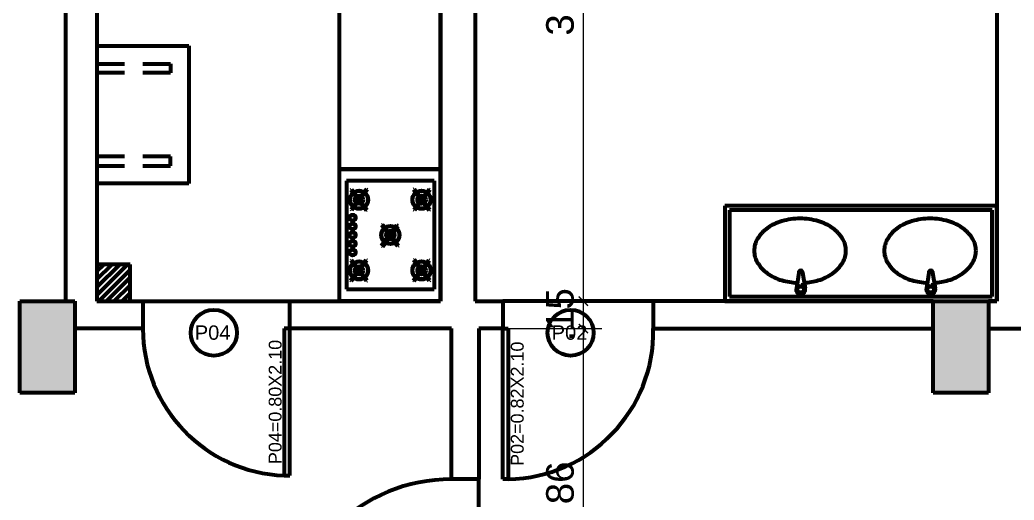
# Model space of a CAD drawing. Header units: metres. Extents: x -15851 to -15710, y 6781 to 6850.
# Drawn here: x -15744.42 to -15739.01, y 6801.63 to 6804.25 of the extents above; entities that cross this region are included whole.
import ezdxf

# ---------------------------------------------------------------- set-up
doc = ezdxf.new("R2010")
doc.units = ezdxf.units.M
doc.linetypes.add('HIDDEN', pattern=[0.375, 0.25, -0.125])
doc.layers.add('cota', color=18, linetype='Continuous', lineweight=9)
doc.layers.add('parede', color=8, linetype='Continuous', lineweight=80)
doc.styles.add('AMBI', font='arial.ttf')
doc.styles.add('arial', font='arial.ttf')
doc.dimstyles.new('1-50', dxfattribs={"dimtxt": 0.15, "dimasz": 0.05, "dimexe": 0.1, "dimexo": 0.15, "dimgap": 0.05, "dimtad": 1, "dimzin": 4, "dimdsep": 46, "dimtxsty": 'arial', "dimblk": 'ARCHTICK', "dimcen": 0, "dimdle": 0.08, "dimclrd": 256, "dimclre": 256, "dimclrt": 256, "dimadec": 1, "dimazin": 0, "dimtfac": 1, "dimtix": 1, "dimtmove": 0, "dimatfit": 0, "dimldrblk": 'ARCHTICK', "dimfxl": 1, "dimtolj": 1, "dimarcsym": 0})

# ---------------------------------------------------------------- blocks, each defined once
blk = doc.blocks.new('asdf')
at = {"layer": 'parede'}
h = blk.add_hatch(color=256, dxfattribs=at)
h.paths.add_polyline_path([(-15936.6437, 6790.3875), (-15936.9437, 6790.3875), (-15936.9437, 6789.8875), (-15936.6437, 6789.8875)])
h.paths.add_polyline_path([(-15936.6437, 6796.4875), (-15936.9437, 6796.4875), (-15936.9437, 6795.9875), (-15936.6437, 6795.9875)])
h.paths.add_polyline_path([(-15936.6437, 6802.7175), (-15936.9437, 6802.7175), (-15936.9437, 6802.2175), (-15936.6437, 6802.2175)])
h.paths.add_polyline_path([(-15941.4237, 6802.7175), (-15941.7237, 6802.7175), (-15941.7237, 6802.2175), (-15941.4237, 6802.2175)])
h.paths.add_polyline_path([(-15941.4237, 6796.4875), (-15941.7237, 6796.4875), (-15941.7237, 6795.9875), (-15941.4237, 6795.9875)])
h.paths.add_polyline_path([(-15941.4237, 6790.3875), (-15941.7237, 6790.3875), (-15941.7237, 6789.8875), (-15941.4237, 6789.8875)])
h.paths.add_polyline_path([(-15941.5737, 6787.3375), (-15941.8737, 6787.3375), (-15941.8737, 6787.1375), (-15941.5737, 6787.1375)])
h.paths.add_polyline_path([(-15946.2037, 6787.3375), (-15946.5037, 6787.3375), (-15946.5037, 6787.1375), (-15946.2037, 6787.1375)])
h.paths.add_polyline_path([(-15948.8937, 6787.3375), (-15949.1937, 6787.3375), (-15949.1937, 6787.1375), (-15948.8937, 6787.1375)])
h.paths.add_polyline_path([(-15950.9837, 6790.3875), (-15951.2837, 6790.3875), (-15951.2837, 6789.8875), (-15950.9837, 6789.8875)])
h.paths.add_polyline_path([(-15955.7637, 6790.3875), (-15956.0637, 6790.3875), (-15956.0637, 6790.2375), (-15956.0637, 6789.8875), (-15955.7637, 6789.8875)])
h.paths.add_polyline_path([(-15960.5437, 6790.3875), (-15960.8437, 6790.3875), (-15960.8437, 6789.8875), (-15960.5437, 6789.8875)])
h.paths.add_polyline_path([(-15960.5437, 6796.4875), (-15960.8437, 6796.4875), (-15960.8437, 6795.9875), (-15960.5437, 6795.9875)])
h.paths.add_polyline_path([(-15955.7637, 6796.4875), (-15956.0637, 6796.4875), (-15956.0637, 6795.9875), (-15955.7637, 6795.9875)])
h.paths.add_polyline_path([(-15950.9837, 6796.4875), (-15951.2837, 6796.4875), (-15951.2837, 6795.9875), (-15950.9837, 6795.9875)])
h.paths.add_polyline_path([(-15946.2037, 6796.4875), (-15946.5037, 6796.4875), (-15946.5037, 6795.9875), (-15946.2037, 6795.9875)])
h.paths.add_polyline_path([(-15943.7537, 6800.7375), (-15944.0537, 6800.7375), (-15944.0537, 6800.5375), (-15943.7537, 6800.5375)])
h.paths.add_polyline_path([(-15946.3187, 6802.7175), (-15946.6187, 6802.7175), (-15946.6187, 6802.2175), (-15946.3187, 6802.2175)])
h.paths.add_polyline_path([(-15948.5937, 6800.7375), (-15948.8937, 6800.7375), (-15948.8937, 6800.5375), (-15948.5937, 6800.5375)])
h.paths.add_polyline_path([(-15953.4337, 6800.7375), (-15953.7337, 6800.7375), (-15953.7337, 6800.5375), (-15953.4337, 6800.5375)])
h.paths.add_polyline_path([(-15950.7887, 6802.7175), (-15951.0887, 6802.7175), (-15951.0887, 6802.2175), (-15950.7887, 6802.2175)])
h.paths.add_polyline_path([(-15955.7637, 6802.7175), (-15956.0637, 6802.7175), (-15956.0637, 6802.2175), (-15955.7637, 6802.2175)])
h.paths.add_polyline_path([(-15960.5437, 6802.7175), (-15960.8437, 6802.7175), (-15960.8437, 6802.2175), (-15960.5437, 6802.2175)])
h.paths.add_polyline_path([(-15955.4137, 6806.1675), (-15955.8137, 6806.1675), (-15955.8137, 6805.9675), (-15955.4137, 6805.9675)])
h.paths.add_polyline_path([(-15950.9337, 6806.1675), (-15951.3337, 6806.1675), (-15951.3337, 6805.9675), (-15950.9337, 6805.9675)])
h.paths.add_polyline_path([(-15946.1537, 6806.1675), (-15946.5537, 6806.1675), (-15946.5537, 6805.9675), (-15946.1537, 6805.9675)])
h.paths.add_polyline_path([(-15941.6837, 6806.1675), (-15942.0837, 6806.1675), (-15942.0837, 6805.9675), (-15941.6837, 6805.9675)])
at = {"layer": 'parede', "linetype": 'ByBlock'}
h = blk.add_hatch(color=256, dxfattribs=at)
h.paths.add_polyline_path([(-15954.2164, 6803.2697), (-15954.2028, 6803.2878, -0.498387), (-15954.2028, 6803.2516)])
h.paths.add_polyline_path([(-15954.2164, 6803.2697), (-15954.2301, 6803.2878, -0.16294), (-15954.2164, 6803.2924, -0.16294), (-15954.2028, 6803.2878)])
h.paths.add_polyline_path([(-15954.2301, 6803.2516, -0.498387), (-15954.2301, 6803.2878), (-15954.2164, 6803.2697)])
h.paths.add_polyline_path([(-15954.2301, 6803.2516), (-15954.2164, 6803.2697), (-15954.2028, 6803.2516, -0.16294), (-15954.2164, 6803.247, -0.16294)])
h = blk.add_hatch(color=256, dxfattribs=at)
h.paths.add_polyline_path([(-15953.8763, 6803.2697), (-15953.8899, 6803.2878, 0.498387), (-15953.8899, 6803.2516)])
h.paths.add_polyline_path([(-15953.8763, 6803.2697), (-15953.8626, 6803.2878, 0.16294), (-15953.8763, 6803.2924, 0.16294), (-15953.8899, 6803.2878)])
h.paths.add_polyline_path([(-15953.8626, 6803.2516, 0.498387), (-15953.8626, 6803.2878), (-15953.8763, 6803.2697)])
h.paths.add_polyline_path([(-15953.8626, 6803.2516), (-15953.8763, 6803.2697), (-15953.8899, 6803.2516, 0.16294), (-15953.8763, 6803.247, 0.16294)])
h = blk.add_hatch(color=256, dxfattribs=at)
h.paths.add_polyline_path([(-15954.0463, 6803.0774), (-15954.0662, 6803.0511, -0.498387), (-15954.0662, 6803.1037)])
h.paths.add_polyline_path([(-15954.0463, 6803.0774), (-15954.0265, 6803.0511, -0.16294), (-15954.0463, 6803.0445, -0.16294), (-15954.0662, 6803.0511)])
h.paths.add_polyline_path([(-15954.0265, 6803.1037, -0.498387), (-15954.0265, 6803.0511), (-15954.0463, 6803.0774)])
h.paths.add_polyline_path([(-15954.0265, 6803.1037), (-15954.0463, 6803.0774), (-15954.0662, 6803.1037, -0.16294), (-15954.0463, 6803.1103, -0.16294)])
h = blk.add_hatch(color=256, dxfattribs=at)
h.paths.add_polyline_path([(-15954.2164, 6802.8848), (-15954.2028, 6802.8667, 0.498387), (-15954.2028, 6802.9029)])
h.paths.add_polyline_path([(-15954.2164, 6802.8848), (-15954.2301, 6802.8667, 0.16294), (-15954.2164, 6802.8621, 0.16294), (-15954.2028, 6802.8667)])
h.paths.add_polyline_path([(-15954.2301, 6802.9029, 0.498387), (-15954.2301, 6802.8667), (-15954.2164, 6802.8848)])
h.paths.add_polyline_path([(-15954.2301, 6802.9029), (-15954.2164, 6802.8848), (-15954.2028, 6802.9029, 0.16294), (-15954.2164, 6802.9075, 0.16294)])
h = blk.add_hatch(color=256, dxfattribs=at)
h.paths.add_polyline_path([(-15953.8763, 6802.8848), (-15953.8899, 6802.8667, -0.498387), (-15953.8899, 6802.9029)])
h.paths.add_polyline_path([(-15953.8763, 6802.8848), (-15953.8626, 6802.8667, -0.16294), (-15953.8763, 6802.8621, -0.16294), (-15953.8899, 6802.8667)])
h.paths.add_polyline_path([(-15953.8626, 6802.9029, -0.498387), (-15953.8626, 6802.8667), (-15953.8763, 6802.8848)])
h.paths.add_polyline_path([(-15953.8626, 6802.9029), (-15953.8763, 6802.8848), (-15953.8899, 6802.9029, -0.16294), (-15953.8763, 6802.9075, -0.16294)])
at = {"layer": 'parede'}
for p, q in [((-15955.8137, 6802.7175), (-15955.8137, 6806.1675)), ((-15953.7737, 6802.7175), (-15953.7737, 6806.0175)), ((-15953.5837, 6806.0175), (-15953.5837, 6802.7175)), ((-15955.6437, 6805.9675), (-15955.6437, 6802.7175)), ((-15950.7437, 6805.9675), (-15950.7437, 6802.7175)), ((-15954.2847, 6803.3723), (-15954.2847, 6802.7823)), ((-15953.808, 6803.3723), (-15953.808, 6802.7823)), ((-15950.7437, 6803.2375), (-15952.2237, 6803.2375)), ((-15952.2237, 6803.2375), (-15952.2237, 6802.7175)), ((-15950.7687, 6803.2125), (-15952.1987, 6803.2125)), ((-15952.1987, 6803.2125), (-15952.1987, 6802.7425)), ((-15950.7687, 6802.7425), (-15950.7687, 6803.2125)), ((-15950.7437, 6802.7175), (-15950.7437, 6803.2375)), ((-15955.4637, 6802.9175), (-15955.6437, 6802.9175)), ((-15955.6437, 6802.9175), (-15955.6437, 6802.7175)), ((-15955.4637, 6802.7175), (-15955.4637, 6802.9175)), ((-15951.8211, 6802.8711), (-15951.8347, 6802.7889)), ((-15951.8199, 6802.8783), (-15951.8211, 6802.8711)), ((-15951.8023, 6802.8783), (-15951.8011, 6802.8711)), ((-15951.8011, 6802.8711), (-15951.7874, 6802.7889)), ((-15951.1127, 6802.8711), (-15951.1264, 6802.7889)), ((-15951.1115, 6802.8783), (-15951.1127, 6802.8711)), ((-15951.0939, 6802.8783), (-15951.0927, 6802.8711)), ((-15951.0927, 6802.8711), (-15951.079, 6802.7889)), ((-15956.0637, 6802.7175), (-15955.7637, 6802.7175)), ((-15956.0637, 6802.2175), (-15956.0637, 6802.7175)), ((-15955.8137, 6802.7175), (-15955.8137, 6802.7175)), ((-15955.8137, 6802.7175), (-15955.8137, 6802.7175)), ((-15955.7637, 6802.7175), (-15955.7637, 6802.2175)), ((-15955.6437, 6802.7175), (-15955.3937, 6802.7175)), ((-15955.6437, 6802.7175), (-15955.4637, 6802.7175)), ((-15955.3937, 6802.7175), (-15954.5937, 6802.7175)), ((-15955.3937, 6802.7175), (-15955.3937, 6802.5675)), ((-15954.5937, 6802.5675), (-15954.5937, 6802.7175)), ((-15954.5937, 6802.7175), (-15953.7737, 6802.7175)), ((-15953.5837, 6802.7175), (-15953.4337, 6802.7175)), ((-15952.6137, 6802.7175), (-15953.4337, 6802.7175)), ((-15953.4337, 6802.7175), (-15953.4337, 6802.5675)), ((-15951.0887, 6802.7175), (-15952.6137, 6802.7175)), ((-15952.6137, 6802.7175), (-15952.6137, 6802.5675)), ((-15952.2237, 6802.7175), (-15950.7437, 6802.7175)), ((-15952.1987, 6802.7425), (-15950.7687, 6802.7425)), ((-15951.0887, 6802.7175), (-15950.7887, 6802.7175)), ((-15951.0887, 6802.2175), (-15951.0887, 6802.7175)), ((-15950.7887, 6802.7175), (-15950.7887, 6802.2175)), ((-15950.7437, 6802.7175), (-15950.7887, 6802.7175)), ((-15950.7887, 6802.7175), (-15950.7887, 6802.5675)), ((-15955.3937, 6802.5675), (-15955.7637, 6802.5675)), ((-15954.6237, 6802.5675), (-15954.6237, 6801.7675)), ((-15954.5937, 6802.5675), (-15954.6237, 6802.5675)), ((-15953.7137, 6802.5675), (-15954.5937, 6802.5675)), ((-15954.5937, 6801.7675), (-15954.5937, 6802.5675)), ((-15953.7137, 6801.7475), (-15953.7137, 6802.5675)), ((-15953.4337, 6802.5675), (-15953.5637, 6802.5675)), ((-15953.5637, 6802.5675), (-15953.5637, 6801.7475)), ((-15953.4337, 6801.7475), (-15953.4337, 6802.5675)), ((-15953.4337, 6802.5675), (-15953.4037, 6802.5675)), ((-15953.4037, 6802.5675), (-15953.4037, 6801.7475)), ((-15952.6137, 6802.5675), (-15951.0887, 6802.5675)), ((-15950.7887, 6802.5675), (-15949.6937, 6802.5675)), ((-15955.7637, 6802.2175), (-15956.0637, 6802.2175)), ((-15950.7887, 6802.2175), (-15951.0887, 6802.2175)), ((-15954.6237, 6801.7675), (-15954.5937, 6801.7675)), ((-15953.5637, 6801.7475), (-15953.7137, 6801.7475)), ((-15953.5637, 6800.8475), (-15953.5637, 6801.7475)), ((-15953.4037, 6801.7475), (-15953.4337, 6801.7475))]:
    blk.add_line(p, q, dxfattribs=at)
at = {"layer": 'parede', "ltscale": 0.2}
for p, q in [((-15954.3237, 6803.4371), (-15954.3237, 6804.3675)), ((-15953.7737, 6804.3675), (-15953.7737, 6803.4371)), ((-15955.6437, 6804.1075), (-15955.1437, 6804.1075)), ((-15955.1437, 6804.1075), (-15955.1437, 6803.3575)), ((-15953.7737, 6803.4371), (-15954.3237, 6803.4371)), ((-15954.3237, 6803.4371), (-15953.7737, 6803.4371)), ((-15954.3237, 6802.7175), (-15954.3237, 6803.4371)), ((-15953.7737, 6803.4371), (-15953.7737, 6802.7175)), ((-15955.1437, 6803.3575), (-15955.6437, 6803.3575)), ((-15953.7737, 6802.7175), (-15954.3237, 6802.7175))]:
    blk.add_line(p, q, dxfattribs=at)
at = {"layer": 'parede', "linetype": 'HIDDEN', "ltscale": 0.6}
for p, q in [((-15955.6437, 6804.0104), (-15955.2437, 6804.0104)), ((-15955.2437, 6804.0104), (-15955.2437, 6803.9604)), ((-15955.2437, 6803.9604), (-15955.6437, 6803.9604)), ((-15955.2437, 6803.5046), (-15955.6437, 6803.5046)), ((-15955.2437, 6803.4546), (-15955.2437, 6803.5046)), ((-15955.6437, 6803.4546), (-15955.2437, 6803.4546))]:
    blk.add_line(p, q, dxfattribs=at)
at = {"layer": 'parede', "linetype": 'ByBlock'}
for p, q in [((-15954.2617, 6803.3233), (-15954.2583, 6803.3259)), ((-15954.2617, 6803.3233), (-15954.1779, 6803.2122)), ((-15954.2609, 6803.3239), (-15954.1771, 6803.2128)), ((-15954.2601, 6803.3245), (-15954.1763, 6803.2134)), ((-15954.1761, 6803.3271), (-15954.2599, 6803.2159)), ((-15954.1753, 6803.3265), (-15954.2591, 6803.2153)), ((-15954.2586, 6803.3256), (-15954.1748, 6803.2145)), ((-15954.2586, 6803.3256), (-15954.1748, 6803.2145)), ((-15954.1747, 6803.326), (-15954.2585, 6803.2149)), ((-15954.2585, 6803.3258), (-15954.1747, 6803.2146)), ((-15954.2583, 6803.3259), (-15954.1745, 6803.2147)), ((-15954.1745, 6803.3259), (-15954.2583, 6803.2147)), ((-15954.1745, 6803.3259), (-15954.2583, 6803.2147)), ((-15954.1745, 6803.3259), (-15954.2583, 6803.2147)), ((-15954.173, 6803.3247), (-15954.2568, 6803.2136)), ((-15954.1761, 6803.3271), (-15954.173, 6803.3247)), ((-15953.9166, 6803.3271), (-15953.9197, 6803.3247)), ((-15953.9197, 6803.3247), (-15953.8359, 6803.2136)), ((-15953.8344, 6803.3259), (-15953.9182, 6803.2147)), ((-15953.9182, 6803.3259), (-15953.8344, 6803.2147)), ((-15953.9182, 6803.3259), (-15953.8344, 6803.2147)), ((-15953.9182, 6803.3259), (-15953.8344, 6803.2147)), ((-15953.9181, 6803.326), (-15953.8343, 6803.2149)), ((-15953.8343, 6803.3258), (-15953.9181, 6803.2146)), ((-15953.8341, 6803.3256), (-15953.9179, 6803.2145)), ((-15953.8341, 6803.3256), (-15953.9179, 6803.2145)), ((-15953.9174, 6803.3265), (-15953.8336, 6803.2153)), ((-15953.9166, 6803.3271), (-15953.8328, 6803.2159)), ((-15953.8326, 6803.3245), (-15953.9164, 6803.2134)), ((-15953.8318, 6803.3239), (-15953.9156, 6803.2128)), ((-15953.831, 6803.3233), (-15953.9148, 6803.2122)), ((-15953.831, 6803.3233), (-15953.8344, 6803.3259)), ((-15954.2599, 6803.2159), (-15954.2568, 6803.2136)), ((-15954.1779, 6803.2122), (-15954.1745, 6803.2147)), ((-15953.9148, 6803.2122), (-15953.9182, 6803.2147)), ((-15953.8328, 6803.2159), (-15953.8359, 6803.2136)), ((-15954.0936, 6803.0208), (-15954.0098, 6803.132)), ((-15954.0887, 6803.1334), (-15954.0921, 6803.1308)), ((-15954.0083, 6803.0197), (-15954.0921, 6803.1308)), ((-15954.0921, 6803.0197), (-15954.0083, 6803.1308)), ((-15954.0921, 6803.0197), (-15954.0083, 6803.1308)), ((-15954.0921, 6803.0197), (-15954.0083, 6803.1308)), ((-15954.0082, 6803.0198), (-15954.092, 6803.1309)), ((-15954.092, 6803.0196), (-15954.0082, 6803.1307)), ((-15954.008, 6803.0199), (-15954.0918, 6803.1311)), ((-15954.008, 6803.0199), (-15954.0918, 6803.1311)), ((-15954.0913, 6803.0191), (-15954.0075, 6803.1302)), ((-15954.091, 6803.0173), (-15954.0072, 6803.1284)), ((-15954.0905, 6803.0185), (-15954.0067, 6803.1296)), ((-15954.0065, 6803.0211), (-15954.0903, 6803.1322)), ((-15954.0057, 6803.0217), (-15954.0895, 6803.1328)), ((-15954.086, 6803.1299), (-15954.0894, 6803.1273)), ((-15954.0894, 6803.0162), (-15954.0056, 6803.1273)), ((-15954.0894, 6803.0162), (-15954.0056, 6803.1273)), ((-15954.0894, 6803.0162), (-15954.0056, 6803.1273)), ((-15954.0056, 6803.0162), (-15954.0894, 6803.1273)), ((-15954.0055, 6803.0163), (-15954.0893, 6803.1274)), ((-15954.0893, 6803.016), (-15954.0055, 6803.1272)), ((-15954.0053, 6803.0164), (-15954.0891, 6803.1275)), ((-15954.0053, 6803.0164), (-15954.0891, 6803.1275)), ((-15954.0049, 6803.0223), (-15954.0887, 6803.1334)), ((-15954.0886, 6803.0156), (-15954.0048, 6803.1267)), ((-15954.0878, 6803.015), (-15954.004, 6803.1261)), ((-15954.0038, 6803.0175), (-15954.0876, 6803.1287)), ((-15954.003, 6803.0181), (-15954.0868, 6803.1293)), ((-15954.0022, 6803.0187), (-15954.086, 6803.1299)), ((-15954.076, 6803.0402), (-15954.0178, 6803.1173)), ((-15954.0749, 6803.0394), (-15954.0167, 6803.1165)), ((-15954.0749, 6803.0394), (-15954.0167, 6803.1165)), ((-15954.0749, 6803.0394), (-15954.0167, 6803.1165)), ((-15954.0167, 6803.0394), (-15954.0749, 6803.1165)), ((-15954.0166, 6803.0394), (-15954.0748, 6803.1166)), ((-15954.0748, 6803.0393), (-15954.0166, 6803.1165)), ((-15954.0165, 6803.0395), (-15954.0747, 6803.1167)), ((-15954.0165, 6803.0395), (-15954.0747, 6803.1167)), ((-15954.0155, 6803.0403), (-15954.0737, 6803.1175)), ((-15954.0067, 6803.1296), (-15954.0098, 6803.132)), ((-15954.004, 6803.1261), (-15954.0072, 6803.1284)), ((-15954.0878, 6803.015), (-15954.091, 6803.0173)), ((-15954.0022, 6803.0187), (-15954.0056, 6803.0162)), ((-15954.2617, 6802.8312), (-15954.1779, 6802.9424)), ((-15954.2609, 6802.8306), (-15954.1771, 6802.9418)), ((-15954.2601, 6802.83), (-15954.1763, 6802.9412)), ((-15954.2599, 6802.9386), (-15954.2568, 6802.9409)), ((-15954.1761, 6802.8275), (-15954.2599, 6802.9386)), ((-15954.1753, 6802.8281), (-15954.2591, 6802.9392)), ((-15954.2586, 6802.8289), (-15954.1748, 6802.94)), ((-15954.2586, 6802.8289), (-15954.1748, 6802.94)), ((-15954.2585, 6802.8288), (-15954.1747, 6802.9399)), ((-15954.1747, 6802.8286), (-15954.2585, 6802.9397)), ((-15954.2583, 6802.8287), (-15954.1745, 6802.9398)), ((-15954.1745, 6802.8287), (-15954.2583, 6802.9398)), ((-15954.1745, 6802.8287), (-15954.2583, 6802.9398)), ((-15954.1745, 6802.8287), (-15954.2583, 6802.9398)), ((-15954.173, 6802.8298), (-15954.2568, 6802.9409)), ((-15954.1779, 6802.9424), (-15954.1745, 6802.9398)), ((-15953.9197, 6802.8298), (-15953.8359, 6802.9409)), ((-15953.9148, 6802.9424), (-15953.9182, 6802.9398)), ((-15953.8344, 6802.8287), (-15953.9182, 6802.9398)), ((-15953.9182, 6802.8287), (-15953.8344, 6802.9398)), ((-15953.9182, 6802.8287), (-15953.8344, 6802.9398)), ((-15953.9182, 6802.8287), (-15953.8344, 6802.9398)), ((-15953.8343, 6802.8288), (-15953.9181, 6802.9399)), ((-15953.9181, 6802.8286), (-15953.8343, 6802.9397)), ((-15953.8341, 6802.8289), (-15953.9179, 6802.94)), ((-15953.8341, 6802.8289), (-15953.9179, 6802.94)), ((-15953.9174, 6802.8281), (-15953.8336, 6802.9392)), ((-15953.9166, 6802.8275), (-15953.8328, 6802.9386)), ((-15953.8326, 6802.83), (-15953.9164, 6802.9412)), ((-15953.8318, 6802.8306), (-15953.9156, 6802.9418)), ((-15953.831, 6802.8312), (-15953.9148, 6802.9424)), ((-15953.8328, 6802.9386), (-15953.8359, 6802.9409)), ((-15954.2617, 6802.8312), (-15954.2583, 6802.8287)), ((-15954.1761, 6802.8275), (-15954.173, 6802.8298)), ((-15953.9166, 6802.8275), (-15953.9197, 6802.8298)), ((-15953.831, 6802.8312), (-15953.8344, 6802.8287))]:
    blk.add_line(p, q, dxfattribs=at)
at = {"layer": 'parede', "linetype": 'Continuous'}
for p, q in [((-15955.6437, 6802.8781), (-15955.6043, 6802.9175)), ((-15955.6437, 6802.8356), (-15955.5619, 6802.9175)), ((-15955.6437, 6802.7932), (-15955.5194, 6802.9175)), ((-15955.6437, 6802.7508), (-15955.477, 6802.9175)), ((-15955.6346, 6802.7175), (-15955.4637, 6802.8884)), ((-15955.5921, 6802.7175), (-15955.4637, 6802.8459)), ((-15955.5497, 6802.7175), (-15955.4637, 6802.8035)), ((-15955.5073, 6802.7175), (-15955.4637, 6802.7611)), ((-15955.4649, 6802.7175), (-15955.4637, 6802.7187))]:
    blk.add_line(p, q, dxfattribs=at)
at = {"layer": 'parede', "linetype": 'ByBlock'}
for points in [[(-15953.808, 6803.3723), (-15954.2847, 6803.3723)], [(-15954.2847, 6802.7823), (-15953.808, 6802.7823)]]:
    blk.add_lwpolyline(points, dxfattribs=at)
for centre, radius in [((-15954.2164, 6803.2697), 0.0496), ((-15954.2164, 6803.2697), 0.0483), ((-15953.8763, 6803.2697), 0.0496), ((-15953.8763, 6803.2697), 0.0483), ((-15954.2164, 6803.2697), 0.0227), ((-15953.8763, 6803.2697), 0.0227), ((-15954.2519, 6803.1714), 0.0167), ((-15954.2519, 6803.1244), 0.0167), ((-15954.2519, 6803.1714), 0.0157), ((-15954.2519, 6803.1244), 0.0157), ((-15954.2519, 6803.0773), 0.0167), ((-15954.2519, 6803.0773), 0.0157), ((-15954.0458, 6803.078), 0.0496), ((-15954.0458, 6803.078), 0.0483), ((-15954.0458, 6803.078), 0.0227), ((-15954.2519, 6803.0302), 0.0167), ((-15954.2519, 6803.0302), 0.0157), ((-15954.2519, 6802.9831), 0.0167), ((-15954.2519, 6802.9831), 0.0157), ((-15954.2164, 6802.8848), 0.0496), ((-15954.2164, 6802.8848), 0.0483), ((-15953.8763, 6802.8848), 0.0496), ((-15953.8763, 6802.8848), 0.0483), ((-15954.2164, 6802.8848), 0.0227), ((-15953.8763, 6802.8848), 0.0227)]:
    blk.add_circle(centre, radius, dxfattribs=at)
at = {"layer": 'parede'}
for centre, radius in [((-15951.8111, 6802.7808), 0.017), ((-15951.1027, 6802.7808), 0.017), ((-15955.0074, 6802.5452), 0.1254), ((-15953.0641, 6802.5452), 0.1254)]:
    blk.add_circle(centre, radius, dxfattribs=at)
at = {"layer": 'parede', "linetype": 'Continuous', "ltscale": 0.1}
for centre, radius, start, end in [((-15951.8404, 6802.9001), 0.2633, 106.1695, 124.992), ((-15951.8146, 6802.8111), 0.3559, 90, 106.1695), ((-15951.8146, 6802.8111), 0.3559, 73.8305, 90), ((-15951.7888, 6802.9001), 0.2633, 55.008, 73.8305), ((-15951.132, 6802.9001), 0.2633, 106.1695, 124.992), ((-15951.1062, 6802.8111), 0.3559, 90, 106.1695), ((-15951.1062, 6802.8111), 0.3559, 73.8305, 90), ((-15951.0804, 6802.9001), 0.2633, 55.008, 73.8305), ((-15951.8799, 6802.9564), 0.1945, 124.992, 149.3858), ((-15951.7494, 6802.9564), 0.1945, 30.6142, 55.008), ((-15951.1715, 6802.9564), 0.1945, 124.992, 149.3858), ((-15951.041, 6802.9564), 0.1945, 30.6142, 55.008), ((-15951.94, 6802.992), 0.1246, 149.3858, 180), ((-15951.6892, 6802.992), 0.1246, 0, 30.6142), ((-15951.2317, 6802.992), 0.1246, 149.3858, 180), ((-15950.9808, 6802.992), 0.1246, 0, 30.6142), ((-15951.94, 6802.992), 0.1246, 180, 210.6142), ((-15951.6892, 6802.992), 0.1246, 329.3858, 360), ((-15951.2317, 6802.992), 0.1246, 180, 210.6142), ((-15950.9808, 6802.992), 0.1246, 329.3858, 360), ((-15951.8799, 6803.0276), 0.1945, 210.6142, 235.008), ((-15951.7494, 6803.0276), 0.1945, 304.992, 329.3858), ((-15951.1715, 6803.0276), 0.1945, 210.6142, 235.008), ((-15951.041, 6803.0276), 0.1945, 304.992, 329.3858), ((-15951.8404, 6803.084), 0.2633, 235.008, 253.8305), ((-15951.7888, 6803.084), 0.2633, 286.1695, 304.992), ((-15951.132, 6803.084), 0.2633, 235.008, 253.8305), ((-15951.0804, 6803.084), 0.2633, 286.1695, 304.992), ((-15951.8146, 6803.1729), 0.3559, 253.8305, 267.5222), ((-15951.8146, 6803.1729), 0.3559, 273.6098, 286.1695), ((-15951.1062, 6803.1729), 0.3559, 253.8305, 267.5222), ((-15951.1062, 6803.1729), 0.3559, 273.6098, 286.1695)]:
    blk.add_arc(centre, radius, start, end, dxfattribs=at)
at = {"layer": 'parede'}
for centre, radius, start, end in [((-15951.8111, 6802.8745), 0.0106, 341.2845, 198.7155), ((-15951.8111, 6802.873), 0.0103, 30.8046, 149.1954), ((-15951.1027, 6802.8745), 0.0106, 341.2845, 198.7155), ((-15951.1027, 6802.873), 0.0103, 30.8046, 149.1954), ((-15951.8111, 6802.7808), 0.025, 161.1513, 18.8487), ((-15951.8111, 6802.7808), 0.025, 143.7684, 161.1513), ((-15951.8265, 6802.8126), 0.0177, 254.3438, 337.2528), ((-15951.8111, 6802.7808), 0.025, 18.8487, 87.8282), ((-15951.1027, 6802.7808), 0.025, 161.1513, 18.8487), ((-15951.1027, 6802.7808), 0.025, 143.7684, 161.1513), ((-15951.1181, 6802.8126), 0.0177, 254.3438, 337.2528), ((-15951.1027, 6802.7808), 0.025, 18.8487, 87.8282), ((-15954.5927, 6802.5679), 0.801, 180.0304, 267.7802), ((-15953.4187, 6802.5525), 0.8051, 271.0675, 1.0675), ((-15953.7133, 6800.8466), 0.9009, 90.0238, 178.0341)]:
    blk.add_arc(centre, radius, start, end, dxfattribs=at)
at = {"layer": 'parede', "style": 'AMBI'}
for s, p in [('P04', (-15955.1113, 6802.507)), ('P02', (-15953.1675, 6802.507))]:
    blk.add_text(s, height=0.07833, dxfattribs=at).set_placement(p)
for s, p in [('P04=0.80X2.10', (-15954.6385, 6801.8297)), ('P02=0.82X2.10', (-15953.3198, 6801.8201))]:
    blk.add_text(s, height=0.07, rotation=90, dxfattribs=at).set_placement(p)
blk = doc.blocks.new('_ArchTick')
at = {"color": 0, "linetype": 'ByBlock', "const_width": 0.15}
blk.add_lwpolyline([(-0.5, -0.5), (0.5, 0.5)], dxfattribs=at)
blk = doc.blocks.new('*D394')
at = {"layer": 'cota', "lineweight": -2, "transparency": 16777216}
for p, q in [((-15741.3521, 6800.6325), (-15741.3521, 6802.6475)), ((-15741.7711, 6802.5675), (-15741.2521, 6802.5675)), ((-15742.0179, 6800.7125), (-15741.2521, 6800.7125))]:
    blk.add_line(p, q, dxfattribs=at)
at = {"layer": 'Defpoints', "color": 0, "transparency": 16777216}
for p in [(-15741.9211, 6802.5675), (-15741.3521, 6802.5675), (-15742.1679, 6800.7125)]:
    blk.add_point(p, dxfattribs=at)
at = {"layer": 'cota', "lineweight": -2, "transparency": 16777216, "xscale": 0.05, "yscale": 0.05, "zscale": 0.05}
for p, rotation in [((-15741.3521, 6802.5675), 90), ((-15741.3521, 6800.7125), 270)]:
    blk.add_blockref('_ArchTick', p, dxfattribs=dict(at, rotation=rotation))
at = {"layer": 'cota', "transparency": 16777216, "insert": (-15741.4787, 6801.64), "char_height": 0.15, "attachment_point": 5, "rotation": 90, "style": 'arial'}
blk.add_mtext('\\A1;1.86', dxfattribs=at)
blk = doc.blocks.new('*D395')
at = {"layer": 'cota', "lineweight": -2, "transparency": 16777216}
for p, q in [((-15741.3521, 6802.7175), (-15741.3521, 6802.7675)), ((-15741.7911, 6802.7175), (-15741.2521, 6802.7175)), ((-15741.3521, 6802.5675), (-15741.3521, 6802.7175)), ((-15741.7711, 6802.5675), (-15741.2521, 6802.5675)), ((-15741.3521, 6802.5675), (-15741.3521, 6802.5175))]:
    blk.add_line(p, q, dxfattribs=at)
at = {"layer": 'Defpoints', "color": 0, "transparency": 16777216}
for p in [(-15741.9411, 6802.7175), (-15741.3521, 6802.7175), (-15741.9211, 6802.5675)]:
    blk.add_point(p, dxfattribs=at)
at = {"layer": 'cota', "lineweight": -2, "transparency": 16777216, "xscale": 0.05, "yscale": 0.05, "zscale": 0.05}
for p, rotation in [((-15741.3521, 6802.7175), 270), ((-15741.3521, 6802.5675), 90)]:
    blk.add_blockref('_ArchTick', p, dxfattribs=dict(at, rotation=rotation))
at = {"layer": 'cota', "transparency": 16777216, "insert": (-15741.4787, 6802.6425), "char_height": 0.15, "attachment_point": 5, "rotation": 90, "style": 'arial'}
blk.add_mtext('\\A1;.15', dxfattribs=at)
blk = doc.blocks.new('*D396')
at = {"layer": 'cota', "lineweight": -2, "transparency": 16777216}
for p, q in [((-15741.3521, 6802.6375), (-15741.3521, 6806.0975)), ((-15741.7911, 6806.0175), (-15741.2521, 6806.0175)), ((-15741.7911, 6802.7175), (-15741.2521, 6802.7175))]:
    blk.add_line(p, q, dxfattribs=at)
at = {"layer": 'Defpoints', "color": 0, "transparency": 16777216}
for p in [(-15741.9411, 6806.0175), (-15741.3521, 6806.0175), (-15741.9411, 6802.7175)]:
    blk.add_point(p, dxfattribs=at)
at = {"layer": 'cota', "lineweight": -2, "transparency": 16777216, "xscale": 0.05, "yscale": 0.05, "zscale": 0.05}
for p, rotation in [((-15741.3521, 6806.0175), 90), ((-15741.3521, 6802.7175), 270)]:
    blk.add_blockref('_ArchTick', p, dxfattribs=dict(at, rotation=rotation))
at = {"layer": 'cota', "transparency": 16777216, "insert": (-15741.4787, 6804.3675), "char_height": 0.15, "attachment_point": 5, "rotation": 90, "style": 'arial'}
blk.add_mtext('\\A1;3.30', dxfattribs=at)

msp = doc.modelspace()

# ---------------------------------------------------------------- block references
at = {"layer": 'parede'}
msp.add_blockref('asdf', (211.6426, 0), dxfattribs=at)

# ---------------------------------------------------------------- dimensions: what is measured, and where the dimension line sits
at = {"layer": 'cota'}
for base, p1, p2, picture, middle in [((-15741.3521, 6806.0175), (-15741.9411, 6802.7175), (-15741.9411, 6806.0175), '*D396', (-15741.4787, 6804.3675)), ((-15741.3521, 6802.7175), (-15741.9211, 6802.5675), (-15741.9411, 6802.7175), '*D395', (-15741.4787, 6802.6425)), ((-15741.3520806181, 6802.5674798172), (-15742.1678951021, 6800.7124798172), (-15741.921088308, 6802.5674798172), '*D394', (-15741.4786665663, 6801.6399798172))]:
    dim = msp.add_linear_dim(base=base, p1=p1, p2=p2, angle=90, dimstyle='1-50', override={"dimtmove": 1}, dxfattribs=at)
    dim.commit()
    dim.dimension.update_dxf_attribs({"geometry": picture, "text_midpoint": middle})

doc.saveas('drawing.dxf')
